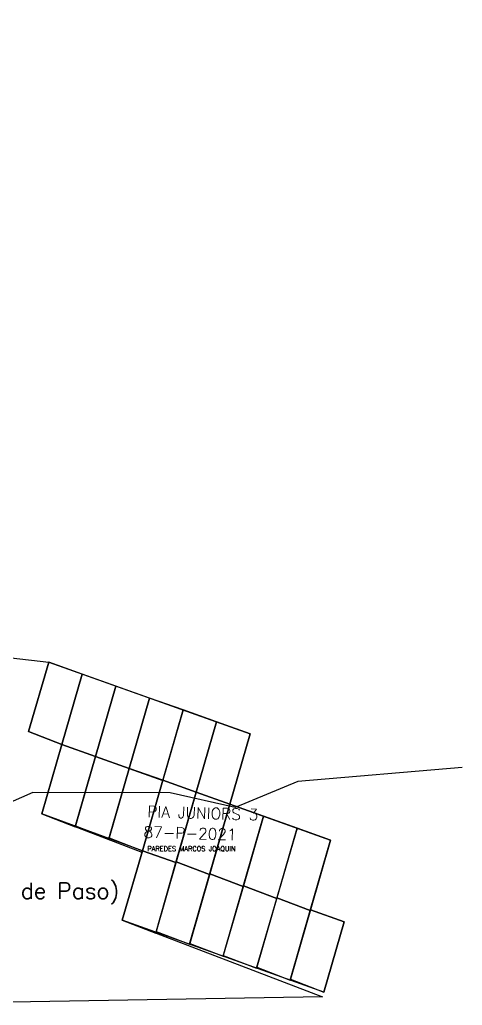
# Model space of a CAD drawing. Header units: metres. Extents: x -4406421 to 6012633, y 6449185 to 13337258.
# Drawn here: x 2636125 to 2638878, y 6812085 to 6818209 of the extents above; entities that cross this region are included whole.
import ezdxf

# ---------------------------------------------------------------- set-up
doc = ezdxf.new("R2010")
doc.units = ezdxf.units.M
doc.header["$LTSCALE"] = 20
doc.header["$MEASUREMENT"] = 0
for name, color, linetype in [('ALUVIONES', 191, 'CONTINUOUS'), ('CANTERAS', 6, 'CONTINUOUS'), ('SERVIDUMBRE', 44, 'CONTINUOUS')]:
    doc.layers.add(name, color=color, linetype=linetype)
doc.layers.add('TITULARES', color=7, linetype='CONTINUOUS', true_color=0x04fbc6)
doc.styles.add('ROMANS', font='romans.shx', dxfattribs={"oblique": 1.17516e-08, "height": 3})

msp = doc.modelspace()

# ---------------------------------------------------------------- linework, layer by layer
at = {"layer": 'ALUVIONES', "ltscale": 100}
for points in [[(2636514.2, 6814143.1), (2636305.3, 6814217.5), (2636180.5, 6813785.4), (2636387.9, 6813706)], [(2636723, 6814068.8), (2636514.2, 6814143.1), (2636387.9, 6813706), (2636596.7, 6813631.7)], [(2636931.9, 6813994.4), (2636723, 6814068.8), (2636596.7, 6813631.7), (2636805.6, 6813557.3)], [(2637140.7, 6813920.1), (2636931.9, 6813994.4), (2636805.6, 6813557.3), (2637014.4, 6813482.9)], [(2637349.5, 6813845.7), (2637140.7, 6813920.1), (2637014.4, 6813483), (2637223.2, 6813408.6)], [(2637558.4, 6813771.3), (2637349.5, 6813845.7), (2637223.2, 6813408.6), (2637432.1, 6813334.2)], [(2636596.7, 6813631.7), (2636387.9, 6813706), (2636263, 6813273.9), (2636470.4, 6813194.6)], [(2636805.6, 6813557.3), (2636596.7, 6813631.7), (2636471.9, 6813199.6), (2636679.3, 6813120.2)], [(2637014.4, 6813483), (2636805.6, 6813557.3), (2636680.7, 6813125.2), (2636888.1, 6813045.8)], [(2637223.2, 6813408.6), (2637014.4, 6813483), (2636888.1, 6813045.8), (2637096.9, 6812971.5)], [(2637432.1, 6813334.2), (2637223.2, 6813408.6), (2637098.4, 6812976.5), (2637305.8, 6812897.1)], [(2637640.9, 6813259.9), (2637432.1, 6813334.2), (2637307.2, 6812902.1), (2637514.6, 6812822.8)], [(2637849.7, 6813185.5), (2637640.9, 6813259.9), (2637516.1, 6812827.7), (2637723.5, 6812748.4)], [(2638058.6, 6813111.1), (2637849.7, 6813185.5), (2637724.9, 6812753.4), (2637932.3, 6812674)], [(2637096.9, 6812971.5), (2636888.1, 6813045.8), (2636763.3, 6812613.7), (2636970.7, 6812534.4)], [(2637305.8, 6812897.1), (2637098.4, 6812976.5), (2636973.5, 6812544.3), (2637180.9, 6812465)], [(2637514.6, 6812822.8), (2637307.2, 6812902.1), (2637182.4, 6812470), (2637389.8, 6812390.6)], [(2637723.5, 6812748.4), (2637516.1, 6812827.7), (2637391.2, 6812395.6), (2637598.6, 6812316.3)], [(2637932.3, 6812674), (2637724.9, 6812753.4), (2637600, 6812321.3), (2637807.4, 6812241.9)], [(2638142.6, 6812604.7), (2637933.7, 6812679), (2637808.9, 6812246.9), (2638016.3, 6812167.5)]]:
    msp.add_lwpolyline(points, close=True, dxfattribs=at)
at = {"layer": 'ALUVIONES', "color": 5, "ltscale": 100}
msp.add_lwpolyline([(2636305.3, 6814217.5), (2637558.4, 6813771.3), (2637432.1, 6813334.2), (2638058.6, 6813111.1), (2637933.7, 6812679), (2638142.6, 6812604.7), (2638016.3, 6812167.5), (2636763.3, 6812613.7), (2636888.1, 6813045.8), (2636263, 6813273.9), (2636387.9, 6813706), (2636180.5, 6813785.4)], close=True, dxfattribs=at)
at = {"layer": 'CANTERAS', "ltscale": 100}
msp.add_lwpolyline([(2635006.4, 6814365.7), (2636305.3, 6814217.5), (2636180.5, 6813785.4), (2636387.9, 6813706), (2636263, 6813273.9), (2636885.2, 6813035.9), (2636763.3, 6812613.7), (2638007.6, 6812137.6), (2634979.9, 6812085.3)], close=True, dxfattribs=at)
at = {"layer": 'SERVIDUMBRE', "ltscale": 100}
msp.add_lwpolyline([(2638877.5, 6813562.3), (2637855.4, 6813474.9), (2637465.9, 6813313.2), (2637060.1, 6813404.7), (2636206.7, 6813407.4), (2635659.9, 6813166.2), (2635594.7, 6813280.6), (2634790.3, 6812952.6), (2634216, 6812873.6), (2633723.6, 6813081.9), (2632849.9, 6813431.5), (2632073.4, 6813581.3), (2631542.9, 6814109.3), (2631736.7, 6814651.3), (2631884.2, 6815092.3), (2631895.5, 6816116), (2631811.6, 6816302.2), (2632099.3, 6816529.4), (2631050, 6817318.6), (2630564.2, 6817806.6), (2630499.1, 6818209)], dxfattribs=at)

# ---------------------------------------------------------------- texts
at = {"layer": 'ALUVIONES', "color": 5, "style": 'ROMANS', "oblique": 0}
for s, p in [('PIA JUNIORS 3', (2636918.4, 6813254)), ('87-P-2021', (2636894.5, 6813127.2))]:
    msp.add_text(s, height=70, rotation=358.35267, dxfattribs=at).set_placement(p)
at = {"layer": 'SERVIDUMBRE', "linetype": 'Continuous', "style": 'ROMANS', "oblique": 0}
msp.add_text('POZO VERDE I (Servidumbre de Paso)', height=100, dxfattribs=at).set_placement((2634151.2, 6812746.5))
at = {"layer": 'TITULARES', "color": 160, "style": 'ROMANS', "oblique": 0}
msp.add_text('PAREDES MARCOS JOAQUIN', height=30, dxfattribs=at).set_placement((2636919, 6813043))

doc.saveas('drawing.dxf')
